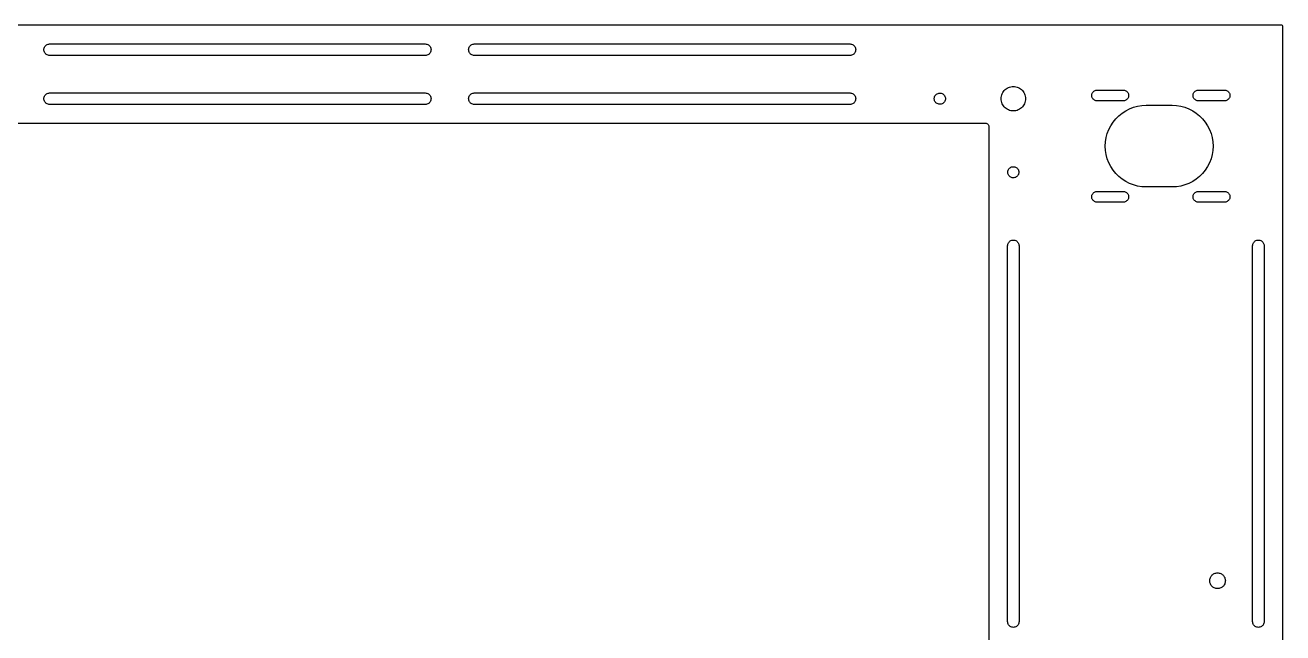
# Model space of a CAD drawing. Header units: metres. Extents: x -320 to 320, y -238 to 252.
# Drawn here: x -65 to 320, y 66.6 to 252.5 of the extents above; entities that cross this region are included whole.
import ezdxf

# ---------------------------------------------------------------- set-up
doc = ezdxf.new("R2010")
doc.units = ezdxf.units.M

msp = doc.modelspace()

# ---------------------------------------------------------------- linework, layer by layer
for p, q in [((319.5, 252.5), (-319.5, 252.5)), ((319.691, 252.462), (319.5, 252.5)), ((319.854, 252.354), (319.691, 252.462)), ((319.962, 252.191), (319.854, 252.354)), ((320, 252), (319.962, 252.191)), ((320, -237), (320, 252)), ((-58.646, 246.323), (-58.4461, 246.472)), ((-58.4461, 246.472), (-58.227, 246.592)), ((-58.227, 246.592), (-57.993, 246.679)), ((-57.993, 246.679), (-57.749, 246.732)), ((-57.749, 246.732), (-57.5, 246.75)), ((-57.5, 246.75), (57.5, 246.75)), ((57.5, 246.75), (57.749, 246.732)), ((57.749, 246.732), (57.993, 246.679)), ((57.993, 246.679), (58.227, 246.592)), ((58.227, 246.592), (58.4461, 246.472)), ((58.4461, 246.472), (58.646, 246.323)), ((71.354, 246.323), (71.5539, 246.472)), ((71.5539, 246.472), (71.773, 246.592)), ((71.773, 246.592), (72.007, 246.679)), ((72.007, 246.679), (72.2509, 246.732)), ((72.2509, 246.732), (72.5, 246.75)), ((72.5, 246.75), (187.5, 246.75)), ((187.5, 246.75), (187.749, 246.732)), ((187.749, 246.732), (187.993, 246.679)), ((187.993, 246.679), (188.227, 246.592)), ((188.227, 246.592), (188.446, 246.472)), ((188.446, 246.472), (188.646, 246.323)), ((-59.25, 245), (-59.2322, 245.249)), ((-59.2322, 244.751), (-59.25, 245)), ((-59.2322, 245.249), (-59.1791, 245.493)), ((-59.1791, 244.507), (-59.2322, 244.751)), ((-59.1791, 245.493), (-59.0918, 245.727)), ((-59.0918, 244.273), (-59.1791, 244.507)), ((-59.0918, 245.727), (-58.9722, 245.946)), ((-58.9722, 244.054), (-59.0918, 244.273)), ((-58.9722, 245.946), (-58.8226, 246.146)), ((-58.8226, 243.854), (-58.9722, 244.054)), ((-58.8226, 246.146), (-58.646, 246.323)), ((-58.646, 243.677), (-58.8226, 243.854)), ((-58.4461, 243.528), (-58.646, 243.677)), ((-58.227, 243.408), (-58.4461, 243.528)), ((-57.993, 243.321), (-58.227, 243.408)), ((-57.749, 243.268), (-57.993, 243.321)), ((-57.5, 243.25), (-57.749, 243.268)), ((57.5, 243.25), (-57.5, 243.25)), ((57.749, 243.268), (57.5, 243.25)), ((57.993, 243.321), (57.749, 243.268)), ((58.227, 243.408), (57.993, 243.321)), ((58.4461, 243.528), (58.227, 243.408)), ((58.646, 243.677), (58.4461, 243.528)), ((58.646, 246.323), (58.8226, 246.146)), ((58.8226, 243.854), (58.646, 243.677)), ((58.8226, 246.146), (58.9722, 245.946)), ((58.9722, 244.054), (58.8226, 243.854)), ((58.9722, 245.946), (59.0918, 245.727)), ((59.0918, 244.273), (58.9722, 244.054)), ((59.0918, 245.727), (59.1791, 245.493)), ((59.1791, 244.507), (59.0918, 244.273)), ((59.1791, 245.493), (59.2322, 245.249)), ((59.2322, 244.751), (59.1791, 244.507)), ((59.2322, 245.249), (59.25, 245)), ((59.25, 245), (59.2322, 244.751)), ((70.75, 245), (70.7678, 245.249)), ((70.7678, 244.751), (70.75, 245)), ((70.7678, 245.249), (70.8209, 245.493)), ((70.8209, 244.507), (70.7678, 244.751)), ((70.8209, 245.493), (70.9081, 245.727)), ((70.9081, 244.273), (70.8209, 244.507)), ((70.9081, 245.727), (71.0278, 245.946)), ((71.0278, 244.054), (70.9081, 244.273)), ((71.0278, 245.946), (71.1774, 246.146)), ((71.1774, 243.854), (71.0278, 244.054)), ((71.1774, 246.146), (71.354, 246.323)), ((71.354, 243.677), (71.1774, 243.854)), ((71.5539, 243.528), (71.354, 243.677)), ((71.773, 243.408), (71.5539, 243.528)), ((72.007, 243.321), (71.773, 243.408)), ((72.2509, 243.268), (72.007, 243.321)), ((72.5, 243.25), (72.2509, 243.268)), ((187.5, 243.25), (72.5, 243.25)), ((187.749, 243.268), (187.5, 243.25)), ((187.993, 243.321), (187.749, 243.268)), ((188.227, 243.408), (187.993, 243.321)), ((188.446, 243.528), (188.227, 243.408)), ((188.646, 243.677), (188.446, 243.528)), ((188.646, 246.323), (188.823, 246.146)), ((188.823, 243.854), (188.646, 243.677)), ((188.823, 246.146), (188.972, 245.946)), ((188.972, 244.054), (188.823, 243.854)), ((188.972, 245.946), (189.092, 245.727)), ((189.092, 244.273), (188.972, 244.054)), ((189.092, 245.727), (189.179, 245.493)), ((189.179, 244.507), (189.092, 244.273)), ((189.179, 245.493), (189.232, 245.249)), ((189.232, 244.751), (189.179, 244.507)), ((189.232, 245.249), (189.25, 245)), ((189.25, 245), (189.232, 244.751)), ((-58.9722, 230.946), (-58.8226, 231.146)), ((-58.8226, 231.146), (-58.646, 231.323)), ((-58.646, 231.323), (-58.4461, 231.472)), ((-58.4461, 231.472), (-58.227, 231.592)), ((-58.227, 231.592), (-57.993, 231.679)), ((-57.993, 231.679), (-57.749, 231.732)), ((-57.749, 231.732), (-57.5, 231.75)), ((-57.5, 231.75), (57.5, 231.75)), ((57.5, 231.75), (57.749, 231.732)), ((57.749, 231.732), (57.993, 231.679)), ((57.993, 231.679), (58.227, 231.592)), ((58.227, 231.592), (58.4461, 231.472)), ((58.4461, 231.472), (58.646, 231.323)), ((58.646, 231.323), (58.8226, 231.146)), ((58.8226, 231.146), (58.9722, 230.946)), ((71.0278, 230.946), (71.1774, 231.146)), ((71.1774, 231.146), (71.354, 231.323)), ((71.354, 231.323), (71.5539, 231.472)), ((71.5539, 231.472), (71.773, 231.592)), ((71.773, 231.592), (72.007, 231.679)), ((72.007, 231.679), (72.2509, 231.732)), ((72.2509, 231.732), (72.5, 231.75)), ((72.5, 231.75), (187.5, 231.75)), ((187.5, 231.75), (187.749, 231.732)), ((187.749, 231.732), (187.993, 231.679)), ((187.993, 231.679), (188.227, 231.592)), ((188.227, 231.592), (188.446, 231.472)), ((188.446, 231.472), (188.646, 231.323)), ((188.646, 231.323), (188.823, 231.146)), ((188.823, 231.146), (188.972, 230.946)), ((213.518, 230.832), (213.654, 231.039)), ((213.654, 231.039), (213.82, 231.224)), ((213.82, 231.224), (214.011, 231.383)), ((214.011, 231.383), (214.223, 231.512)), ((214.223, 231.512), (214.451, 231.609)), ((214.451, 231.609), (214.691, 231.672)), ((214.691, 231.672), (214.938, 231.699)), ((214.938, 231.699), (215.186, 231.69)), ((215.186, 231.69), (215.43, 231.645)), ((215.43, 231.645), (215.665, 231.565)), ((215.665, 231.565), (215.886, 231.451)), ((215.886, 231.451), (216.087, 231.307)), ((216.087, 231.307), (216.266, 231.134)), ((216.266, 231.134), (216.418, 230.938)), ((233.832, 230.78), (233.934, 231.159)), ((233.934, 231.159), (234.074, 231.525)), ((234.074, 231.525), (234.252, 231.875)), ((234.252, 231.875), (234.466, 232.204)), ((234.466, 232.204), (234.713, 232.509)), ((234.713, 232.509), (234.991, 232.787)), ((234.991, 232.787), (235.296, 233.034)), ((235.296, 233.034), (235.625, 233.248)), ((235.625, 233.248), (235.975, 233.426)), ((235.975, 233.426), (236.341, 233.566)), ((236.341, 233.566), (236.72, 233.668)), ((236.72, 233.668), (237.108, 233.729)), ((237.108, 233.729), (237.5, 233.75)), ((237.5, 233.75), (237.892, 233.729)), ((237.892, 233.729), (238.28, 233.668)), ((238.28, 233.668), (238.659, 233.566)), ((238.659, 233.566), (239.025, 233.426)), ((239.025, 233.426), (239.375, 233.248)), ((239.375, 233.248), (239.704, 233.034)), ((239.704, 233.034), (240.009, 232.787)), ((240.009, 232.787), (240.287, 232.509)), ((240.287, 232.509), (240.534, 232.204)), ((240.534, 232.204), (240.748, 231.875)), ((240.748, 231.875), (240.926, 231.525)), ((240.926, 231.525), (241.066, 231.159)), ((241.066, 231.159), (241.168, 230.78)), ((261.5, 231), (261.518, 231.246)), ((261.518, 230.754), (261.5, 231)), ((261.518, 231.246), (261.573, 231.486)), ((261.573, 231.486), (261.663, 231.716)), ((261.663, 231.716), (261.787, 231.929)), ((261.787, 231.929), (261.94, 232.122)), ((261.94, 232.122), (262.121, 232.29)), ((262.121, 232.29), (262.325, 232.429)), ((262.325, 232.429), (262.547, 232.536)), ((262.547, 232.536), (262.783, 232.609)), ((262.783, 232.609), (263.027, 232.645)), ((263.027, 232.645), (271.273, 232.645)), ((271.273, 232.645), (271.517, 232.609)), ((271.517, 232.609), (271.753, 232.536)), ((271.753, 232.536), (271.975, 232.429)), ((271.975, 232.429), (272.179, 232.29)), ((272.179, 232.29), (272.36, 232.122)), ((272.36, 232.122), (272.513, 231.929)), ((272.513, 231.929), (272.637, 231.716)), ((272.637, 231.716), (272.727, 231.486)), ((272.727, 231.486), (272.782, 231.246)), ((272.782, 231.246), (272.8, 231)), ((272.8, 231), (272.782, 230.754)), ((292.5, 231), (292.518, 231.246)), ((292.518, 230.754), (292.5, 231)), ((292.518, 231.246), (292.573, 231.486)), ((292.573, 231.486), (292.663, 231.716)), ((292.663, 231.716), (292.787, 231.929)), ((292.787, 231.929), (292.94, 232.122)), ((292.94, 232.122), (293.121, 232.29)), ((293.121, 232.29), (293.325, 232.429)), ((293.325, 232.429), (293.547, 232.536)), ((293.547, 232.536), (293.783, 232.609)), ((293.783, 232.609), (294.027, 232.645)), ((294.027, 232.645), (302.273, 232.645)), ((302.273, 232.645), (302.517, 232.609)), ((302.517, 232.609), (302.753, 232.536)), ((302.753, 232.536), (302.975, 232.429)), ((302.975, 232.429), (303.179, 232.29)), ((303.179, 232.29), (303.36, 232.122)), ((303.36, 232.122), (303.513, 231.929)), ((303.513, 231.929), (303.637, 231.716)), ((303.637, 231.716), (303.727, 231.486)), ((303.727, 231.486), (303.782, 231.246)), ((303.782, 231.246), (303.8, 231)), ((303.8, 231), (303.782, 230.754)), ((-59.25, 230), (-59.2322, 230.249)), ((-59.2322, 229.751), (-59.25, 230)), ((-59.2322, 230.249), (-59.1791, 230.493)), ((-59.1791, 229.507), (-59.2322, 229.751)), ((-59.1791, 230.493), (-59.0918, 230.727)), ((-59.0918, 229.273), (-59.1791, 229.507)), ((-59.0918, 230.727), (-58.9722, 230.946)), ((-58.9722, 229.054), (-59.0918, 229.273)), ((-58.8226, 228.854), (-58.9722, 229.054)), ((-58.646, 228.677), (-58.8226, 228.854)), ((-58.4461, 228.528), (-58.646, 228.677)), ((-58.227, 228.408), (-58.4461, 228.528)), ((-57.993, 228.321), (-58.227, 228.408)), ((-57.749, 228.268), (-57.993, 228.321)), ((-57.5, 228.25), (-57.749, 228.268)), ((57.5, 228.25), (-57.5, 228.25)), ((57.749, 228.268), (57.5, 228.25)), ((57.993, 228.321), (57.749, 228.268)), ((58.227, 228.408), (57.993, 228.321)), ((58.4461, 228.528), (58.227, 228.408)), ((58.646, 228.677), (58.4461, 228.528)), ((58.8226, 228.854), (58.646, 228.677)), ((58.9722, 229.054), (58.8226, 228.854)), ((58.9722, 230.946), (59.0918, 230.727)), ((59.0918, 229.273), (58.9722, 229.054)), ((59.0918, 230.727), (59.1791, 230.493)), ((59.1791, 229.507), (59.0918, 229.273)), ((59.1791, 230.493), (59.2322, 230.249)), ((59.2322, 229.751), (59.1791, 229.507)), ((59.2322, 230.249), (59.25, 230)), ((59.25, 230), (59.2322, 229.751)), ((70.75, 230), (70.7678, 230.249)), ((70.7678, 229.751), (70.75, 230)), ((70.7678, 230.249), (70.8209, 230.493)), ((70.8209, 229.507), (70.7678, 229.751)), ((70.8209, 230.493), (70.9081, 230.727)), ((70.9081, 229.273), (70.8209, 229.507)), ((70.9081, 230.727), (71.0278, 230.946)), ((71.0278, 229.054), (70.9081, 229.273)), ((71.1774, 228.854), (71.0278, 229.054)), ((71.354, 228.677), (71.1774, 228.854)), ((71.5539, 228.528), (71.354, 228.677)), ((71.773, 228.408), (71.5539, 228.528)), ((72.007, 228.321), (71.773, 228.408)), ((72.2509, 228.268), (72.007, 228.321)), ((72.5, 228.25), (72.2509, 228.268)), ((187.5, 228.25), (72.5, 228.25)), ((187.749, 228.268), (187.5, 228.25)), ((187.993, 228.321), (187.749, 228.268)), ((188.227, 228.408), (187.993, 228.321)), ((188.446, 228.528), (188.227, 228.408)), ((188.646, 228.677), (188.446, 228.528)), ((188.823, 228.854), (188.646, 228.677)), ((188.972, 229.054), (188.823, 228.854)), ((188.972, 230.946), (189.092, 230.727)), ((189.092, 229.273), (188.972, 229.054)), ((189.092, 230.727), (189.179, 230.493)), ((189.179, 229.507), (189.092, 229.273)), ((189.179, 230.493), (189.232, 230.249)), ((189.232, 229.751), (189.179, 229.507)), ((189.232, 230.249), (189.25, 230)), ((189.25, 230), (189.232, 229.751)), ((213.305, 230.124), (213.341, 230.37)), ((213.305, 229.876), (213.305, 230.124)), ((213.341, 229.63), (213.305, 229.876)), ((213.341, 230.37), (213.412, 230.607)), ((213.412, 229.393), (213.341, 229.63)), ((213.412, 230.607), (213.518, 230.832)), ((213.518, 229.168), (213.412, 229.393)), ((213.654, 228.961), (213.518, 229.168)), ((213.82, 228.776), (213.654, 228.961)), ((214.011, 228.617), (213.82, 228.776)), ((214.223, 228.488), (214.011, 228.617)), ((214.451, 228.391), (214.223, 228.488)), ((214.691, 228.328), (214.451, 228.391)), ((214.938, 228.301), (214.691, 228.328)), ((215.186, 228.31), (214.938, 228.301)), ((215.43, 228.355), (215.186, 228.31)), ((215.665, 228.435), (215.43, 228.355)), ((215.886, 228.549), (215.665, 228.435)), ((216.087, 228.693), (215.886, 228.549)), ((216.266, 228.866), (216.087, 228.693)), ((216.418, 229.062), (216.266, 228.866)), ((216.418, 230.938), (216.539, 230.722)), ((216.539, 229.278), (216.418, 229.062)), ((216.539, 230.722), (216.628, 230.49)), ((216.628, 229.51), (216.539, 229.278)), ((216.628, 230.49), (216.682, 230.248)), ((216.682, 229.752), (216.628, 229.51)), ((216.682, 230.248), (216.7, 230)), ((216.7, 230), (216.682, 229.752)), ((233.75, 230), (233.771, 230.392)), ((233.771, 229.608), (233.75, 230)), ((233.771, 230.392), (233.832, 230.78)), ((233.832, 229.22), (233.771, 229.608)), ((233.934, 228.841), (233.832, 229.22)), ((234.074, 228.475), (233.934, 228.841)), ((234.252, 228.125), (234.074, 228.475)), ((234.466, 227.796), (234.252, 228.125)), ((234.713, 227.491), (234.466, 227.796)), ((234.991, 227.213), (234.713, 227.491)), ((235.296, 226.966), (234.991, 227.213)), ((240.009, 227.213), (239.704, 226.966)), ((240.287, 227.491), (240.009, 227.213)), ((240.534, 227.796), (240.287, 227.491)), ((240.748, 228.125), (240.534, 227.796)), ((240.926, 228.475), (240.748, 228.125)), ((241.066, 228.841), (240.926, 228.475)), ((241.168, 229.22), (241.066, 228.841)), ((241.168, 230.78), (241.229, 230.392)), ((241.229, 229.608), (241.168, 229.22)), ((241.229, 230.392), (241.25, 230)), ((241.25, 230), (241.229, 229.608)), ((261.573, 230.514), (261.518, 230.754)), ((261.663, 230.284), (261.573, 230.514)), ((261.787, 230.071), (261.663, 230.284)), ((261.94, 229.878), (261.787, 230.071)), ((262.121, 229.71), (261.94, 229.878)), ((262.325, 229.571), (262.121, 229.71)), ((262.547, 229.464), (262.325, 229.571)), ((262.783, 229.391), (262.547, 229.464)), ((263.027, 229.355), (262.783, 229.391)), ((271.273, 229.355), (263.027, 229.355)), ((271.517, 229.391), (271.273, 229.355)), ((271.753, 229.464), (271.517, 229.391)), ((271.975, 229.571), (271.753, 229.464)), ((272.179, 229.71), (271.975, 229.571)), ((272.36, 229.878), (272.179, 229.71)), ((272.513, 230.071), (272.36, 229.878)), ((272.637, 230.284), (272.513, 230.071)), ((272.727, 230.514), (272.637, 230.284)), ((272.782, 230.754), (272.727, 230.514)), ((273.066, 226.919), (274.287, 227.388)), ((274.287, 227.388), (275.551, 227.727)), ((275.551, 227.727), (276.843, 227.932)), ((276.843, 227.932), (278.15, 228)), ((278.15, 228), (286.15, 228)), ((286.15, 228), (287.457, 227.932)), ((287.457, 227.932), (288.749, 227.727)), ((288.749, 227.727), (290.013, 227.388)), ((290.013, 227.388), (291.234, 226.919)), ((292.573, 230.514), (292.518, 230.754)), ((292.663, 230.284), (292.573, 230.514)), ((292.787, 230.071), (292.663, 230.284)), ((292.94, 229.878), (292.787, 230.071)), ((293.121, 229.71), (292.94, 229.878)), ((293.325, 229.571), (293.121, 229.71)), ((293.547, 229.464), (293.325, 229.571)), ((293.783, 229.391), (293.547, 229.464)), ((294.027, 229.355), (293.783, 229.391)), ((302.273, 229.355), (294.027, 229.355)), ((302.517, 229.391), (302.273, 229.355)), ((302.753, 229.464), (302.517, 229.391)), ((302.975, 229.571), (302.753, 229.464)), ((303.179, 229.71), (302.975, 229.571)), ((303.36, 229.878), (303.179, 229.71)), ((303.513, 230.071), (303.36, 229.878)), ((303.637, 230.284), (303.513, 230.071)), ((303.727, 230.514), (303.637, 230.284)), ((303.782, 230.754), (303.727, 230.514)), ((235.625, 226.752), (235.296, 226.966)), ((235.975, 226.574), (235.625, 226.752)), ((236.341, 226.434), (235.975, 226.574)), ((236.72, 226.332), (236.341, 226.434)), ((237.108, 226.271), (236.72, 226.332)), ((237.5, 226.25), (237.108, 226.271)), ((237.892, 226.271), (237.5, 226.25)), ((238.28, 226.332), (237.892, 226.271)), ((238.659, 226.434), (238.28, 226.332)), ((239.025, 226.574), (238.659, 226.434)), ((239.375, 226.752), (239.025, 226.574)), ((239.704, 226.966), (239.375, 226.752)), ((268.037, 222.847), (268.861, 223.864)), ((268.861, 223.864), (269.786, 224.789)), ((269.786, 224.789), (270.803, 225.613)), ((270.803, 225.613), (271.9, 226.325)), ((271.9, 226.325), (273.066, 226.919)), ((291.234, 226.919), (292.4, 226.325)), ((292.4, 226.325), (293.497, 225.613)), ((293.497, 225.613), (294.514, 224.789)), ((294.514, 224.789), (295.439, 223.864)), ((295.439, 223.864), (296.263, 222.847)), ((-229, 222.5), (229, 222.5)), ((229, 222.5), (229.223, 222.475)), ((229.223, 222.475), (229.434, 222.401)), ((229.434, 222.401), (229.623, 222.282)), ((229.623, 222.282), (229.782, 222.123)), ((229.782, 222.123), (229.901, 221.934)), ((229.901, 221.934), (229.975, 221.723)), ((229.975, 221.723), (230, 221.5)), ((230, 221.5), (230, -221.5)), ((266.262, 219.363), (266.731, 220.584)), ((266.731, 220.584), (267.325, 221.75)), ((267.325, 221.75), (268.037, 222.847)), ((296.263, 222.847), (296.975, 221.75)), ((296.975, 221.75), (297.569, 220.584)), ((297.569, 220.584), (298.038, 219.363)), ((265.65, 215.5), (265.718, 216.807)), ((265.718, 216.807), (265.923, 218.099)), ((265.923, 218.099), (266.262, 219.363)), ((298.038, 219.363), (298.377, 218.099)), ((298.377, 218.099), (298.582, 216.807)), ((298.582, 216.807), (298.65, 215.5)), ((265.718, 214.193), (265.65, 215.5)), ((265.923, 212.901), (265.718, 214.193)), ((266.262, 211.637), (265.923, 212.901)), ((298.377, 212.901), (298.038, 211.637)), ((298.582, 214.193), (298.377, 212.901)), ((298.65, 215.5), (298.582, 214.193)), ((235.841, 207.87), (235.912, 208.107)), ((235.912, 208.107), (236.018, 208.332)), ((236.018, 208.332), (236.154, 208.539)), ((236.154, 208.539), (236.32, 208.724)), ((236.32, 208.724), (236.511, 208.883)), ((236.511, 208.883), (236.723, 209.012)), ((236.723, 209.012), (236.951, 209.109)), ((236.951, 209.109), (237.191, 209.172)), ((237.191, 209.172), (237.438, 209.199)), ((237.438, 209.199), (237.686, 209.19)), ((237.686, 209.19), (237.93, 209.145)), ((237.93, 209.145), (238.165, 209.065)), ((238.165, 209.065), (238.386, 208.951)), ((238.386, 208.951), (238.587, 208.807)), ((238.587, 208.807), (238.766, 208.634)), ((238.766, 208.634), (238.918, 208.438)), ((238.918, 208.438), (239.039, 208.222)), ((239.039, 208.222), (239.128, 207.99)), ((239.128, 207.99), (239.182, 207.748)), ((266.731, 210.416), (266.262, 211.637)), ((267.325, 209.25), (266.731, 210.416)), ((268.037, 208.153), (267.325, 209.25)), ((268.861, 207.136), (268.037, 208.153)), ((296.263, 208.153), (295.439, 207.136)), ((296.975, 209.25), (296.263, 208.153)), ((297.569, 210.416), (296.975, 209.25)), ((298.038, 211.637), (297.569, 210.416)), ((235.805, 207.624), (235.841, 207.87)), ((235.805, 207.376), (235.805, 207.624)), ((235.841, 207.13), (235.805, 207.376)), ((235.912, 206.893), (235.841, 207.13)), ((236.018, 206.668), (235.912, 206.893)), ((236.154, 206.461), (236.018, 206.668)), ((236.32, 206.276), (236.154, 206.461)), ((236.511, 206.117), (236.32, 206.276)), ((236.723, 205.988), (236.511, 206.117)), ((236.951, 205.891), (236.723, 205.988)), ((237.191, 205.828), (236.951, 205.891)), ((237.438, 205.801), (237.191, 205.828)), ((237.686, 205.81), (237.438, 205.801)), ((237.93, 205.855), (237.686, 205.81)), ((238.165, 205.935), (237.93, 205.855)), ((238.386, 206.049), (238.165, 205.935)), ((238.587, 206.193), (238.386, 206.049)), ((238.766, 206.366), (238.587, 206.193)), ((238.918, 206.562), (238.766, 206.366)), ((239.039, 206.778), (238.918, 206.562)), ((239.128, 207.01), (239.039, 206.778)), ((239.182, 207.252), (239.128, 207.01)), ((239.182, 207.748), (239.2, 207.5)), ((239.2, 207.5), (239.182, 207.252)), ((269.786, 206.211), (268.861, 207.136)), ((270.803, 205.387), (269.786, 206.211)), ((271.9, 204.675), (270.803, 205.387)), ((273.066, 204.081), (271.9, 204.675)), ((274.287, 203.612), (273.066, 204.081)), ((291.234, 204.081), (290.013, 203.612)), ((292.4, 204.675), (291.234, 204.081)), ((293.497, 205.387), (292.4, 204.675)), ((294.514, 206.211), (293.497, 205.387)), ((295.439, 207.136), (294.514, 206.211)), ((261.5, 200), (261.518, 200.246)), ((261.518, 200.246), (261.573, 200.486)), ((261.573, 200.486), (261.663, 200.716)), ((261.663, 200.716), (261.787, 200.929)), ((261.787, 200.929), (261.94, 201.122)), ((261.94, 201.122), (262.121, 201.29)), ((262.121, 201.29), (262.325, 201.429)), ((262.325, 201.429), (262.547, 201.536)), ((262.547, 201.536), (262.783, 201.609)), ((262.783, 201.609), (263.027, 201.645)), ((263.027, 201.645), (271.273, 201.645)), ((271.273, 201.645), (271.517, 201.609)), ((271.517, 201.609), (271.753, 201.536)), ((271.753, 201.536), (271.975, 201.429)), ((271.975, 201.429), (272.179, 201.29)), ((272.179, 201.29), (272.36, 201.122)), ((272.36, 201.122), (272.513, 200.929)), ((272.513, 200.929), (272.637, 200.716)), ((272.637, 200.716), (272.727, 200.486)), ((272.727, 200.486), (272.782, 200.246)), ((272.782, 200.246), (272.8, 200)), ((275.551, 203.273), (274.287, 203.612)), ((276.843, 203.068), (275.551, 203.273)), ((278.15, 203), (276.843, 203.068)), ((286.15, 203), (278.15, 203)), ((287.457, 203.068), (286.15, 203)), ((288.749, 203.273), (287.457, 203.068)), ((290.013, 203.612), (288.749, 203.273)), ((292.5, 200), (292.518, 200.246)), ((292.518, 200.246), (292.573, 200.486)), ((292.573, 200.486), (292.663, 200.716)), ((292.663, 200.716), (292.787, 200.929)), ((292.787, 200.929), (292.94, 201.122)), ((292.94, 201.122), (293.121, 201.29)), ((293.121, 201.29), (293.325, 201.429)), ((293.325, 201.429), (293.547, 201.536)), ((293.547, 201.536), (293.783, 201.609)), ((293.783, 201.609), (294.027, 201.645)), ((294.027, 201.645), (302.273, 201.645)), ((302.273, 201.645), (302.517, 201.609)), ((302.517, 201.609), (302.753, 201.536)), ((302.753, 201.536), (302.975, 201.429)), ((302.975, 201.429), (303.179, 201.29)), ((303.179, 201.29), (303.36, 201.122)), ((303.36, 201.122), (303.513, 200.929)), ((303.513, 200.929), (303.637, 200.716)), ((303.637, 200.716), (303.727, 200.486)), ((303.727, 200.486), (303.782, 200.246)), ((303.782, 200.246), (303.8, 200)), ((261.518, 199.754), (261.5, 200)), ((261.573, 199.514), (261.518, 199.754)), ((261.663, 199.284), (261.573, 199.514)), ((261.787, 199.071), (261.663, 199.284)), ((261.94, 198.878), (261.787, 199.071)), ((262.121, 198.71), (261.94, 198.878)), ((262.325, 198.571), (262.121, 198.71)), ((262.547, 198.464), (262.325, 198.571)), ((262.783, 198.391), (262.547, 198.464)), ((263.027, 198.355), (262.783, 198.391)), ((271.273, 198.355), (263.027, 198.355)), ((271.517, 198.391), (271.273, 198.355)), ((271.753, 198.464), (271.517, 198.391)), ((271.975, 198.571), (271.753, 198.464)), ((272.179, 198.71), (271.975, 198.571)), ((272.36, 198.878), (272.179, 198.71)), ((272.513, 199.071), (272.36, 198.878)), ((272.637, 199.284), (272.513, 199.071)), ((272.727, 199.514), (272.637, 199.284)), ((272.782, 199.754), (272.727, 199.514)), ((272.8, 200), (272.782, 199.754)), ((292.518, 199.754), (292.5, 200)), ((292.573, 199.514), (292.518, 199.754)), ((292.663, 199.284), (292.573, 199.514)), ((292.787, 199.071), (292.663, 199.284)), ((292.94, 198.878), (292.787, 199.071)), ((293.121, 198.71), (292.94, 198.878)), ((293.325, 198.571), (293.121, 198.71)), ((293.547, 198.464), (293.325, 198.571)), ((293.783, 198.391), (293.547, 198.464)), ((294.027, 198.355), (293.783, 198.391)), ((302.273, 198.355), (294.027, 198.355)), ((302.517, 198.391), (302.273, 198.355)), ((302.753, 198.464), (302.517, 198.391)), ((302.975, 198.571), (302.753, 198.464)), ((303.179, 198.71), (302.975, 198.571)), ((303.36, 198.878), (303.179, 198.71)), ((303.513, 199.071), (303.36, 198.878)), ((303.637, 199.284), (303.513, 199.071)), ((303.727, 199.514), (303.637, 199.284)), ((303.782, 199.754), (303.727, 199.514)), ((303.8, 200), (303.782, 199.754)), ((235.75, 185), (235.768, 185.249)), ((235.75, 70), (235.75, 185)), ((235.768, 185.249), (235.821, 185.493)), ((235.821, 185.493), (235.908, 185.727)), ((235.908, 185.727), (236.028, 185.946)), ((236.028, 185.946), (236.177, 186.146)), ((236.177, 186.146), (236.354, 186.323)), ((236.354, 186.323), (236.554, 186.472)), ((236.554, 186.472), (236.773, 186.592)), ((236.773, 186.592), (237.007, 186.679)), ((237.007, 186.679), (237.251, 186.732)), ((237.251, 186.732), (237.5, 186.75)), ((237.5, 186.75), (237.749, 186.732)), ((237.749, 186.732), (237.993, 186.679)), ((237.993, 186.679), (238.227, 186.592)), ((238.227, 186.592), (238.446, 186.472)), ((238.446, 186.472), (238.646, 186.323)), ((238.646, 186.323), (238.823, 186.146)), ((238.823, 186.146), (238.972, 185.946)), ((238.972, 185.946), (239.092, 185.727)), ((239.092, 185.727), (239.179, 185.493)), ((239.179, 185.493), (239.232, 185.249)), ((239.232, 185.249), (239.25, 185)), ((239.25, 185), (239.25, 70)), ((310.75, 185), (310.768, 185.249)), ((310.75, 70), (310.75, 185)), ((310.768, 185.249), (310.821, 185.493)), ((310.821, 185.493), (310.908, 185.727)), ((310.908, 185.727), (311.028, 185.946)), ((311.028, 185.946), (311.177, 186.146)), ((311.177, 186.146), (311.354, 186.323)), ((311.354, 186.323), (311.554, 186.472)), ((311.554, 186.472), (311.773, 186.592)), ((311.773, 186.592), (312.007, 186.679)), ((312.007, 186.679), (312.251, 186.732)), ((312.251, 186.732), (312.5, 186.75)), ((312.5, 186.75), (312.749, 186.732)), ((312.749, 186.732), (312.993, 186.679)), ((312.993, 186.679), (313.227, 186.592)), ((313.227, 186.592), (313.446, 186.472)), ((313.446, 186.472), (313.646, 186.323)), ((313.646, 186.323), (313.823, 186.146)), ((313.823, 186.146), (313.972, 185.946)), ((313.972, 185.946), (314.092, 185.727)), ((314.092, 185.727), (314.179, 185.493)), ((314.179, 185.493), (314.232, 185.249)), ((314.232, 185.249), (314.25, 185)), ((314.25, 185), (314.25, 70)), ((299.024, 84.6925), (299.258, 84.7825)), ((299.258, 84.7825), (299.501, 84.8475)), ((299.501, 84.8475), (299.749, 84.8869)), ((299.749, 84.8869), (300, 84.9)), ((300, 84.9), (300.251, 84.8869)), ((300.251, 84.8869), (300.499, 84.8475)), ((300.499, 84.8475), (300.742, 84.7825)), ((300.742, 84.7825), (300.976, 84.6925)), ((297.6, 82.5), (297.613, 82.7509)), ((297.613, 82.2491), (297.6, 82.5)), ((297.613, 82.7509), (297.652, 82.999)), ((297.652, 82.001), (297.613, 82.2491)), ((297.652, 82.999), (297.717, 83.2416)), ((297.717, 81.7584), (297.652, 82.001)), ((297.717, 83.2416), (297.807, 83.4762)), ((297.807, 81.5238), (297.717, 81.7584)), ((297.807, 83.4762), (297.922, 83.7)), ((297.922, 81.3), (297.807, 81.5238)), ((297.922, 83.7), (298.058, 83.9107)), ((298.058, 81.0893), (297.922, 81.3)), ((298.058, 83.9107), (298.216, 84.1059)), ((298.216, 80.8941), (298.058, 81.0893)), ((298.216, 84.1059), (298.394, 84.2835)), ((298.394, 80.7164), (298.216, 80.8941)), ((298.394, 84.2835), (298.589, 84.4416)), ((298.589, 84.4416), (298.8, 84.5785)), ((298.8, 84.5785), (299.024, 84.6925)), ((300.976, 84.6925), (301.2, 84.5785)), ((301.2, 84.5785), (301.411, 84.4416)), ((301.411, 84.4416), (301.606, 84.2835)), ((301.606, 84.2835), (301.784, 84.1059)), ((301.784, 80.8941), (301.606, 80.7164)), ((301.784, 84.1059), (301.942, 83.9107)), ((301.942, 81.0893), (301.784, 80.8941)), ((301.942, 83.9107), (302.078, 83.7)), ((302.078, 81.3), (301.942, 81.0893)), ((302.078, 83.7), (302.193, 83.4762)), ((302.193, 81.5238), (302.078, 81.3)), ((302.193, 83.4762), (302.283, 83.2416)), ((302.283, 81.7584), (302.193, 81.5238)), ((302.283, 83.2416), (302.348, 82.999)), ((302.348, 82.001), (302.283, 81.7584)), ((302.348, 82.999), (302.387, 82.7509)), ((302.387, 82.2491), (302.348, 82.001)), ((302.387, 82.7509), (302.4, 82.5)), ((302.4, 82.5), (302.387, 82.2491)), ((298.589, 80.5583), (298.394, 80.7164)), ((298.8, 80.4215), (298.589, 80.5583)), ((299.024, 80.3075), (298.8, 80.4215)), ((299.258, 80.2175), (299.024, 80.3075)), ((299.501, 80.1524), (299.258, 80.2175)), ((299.749, 80.1131), (299.501, 80.1524)), ((300, 80.1), (299.749, 80.1131)), ((300.251, 80.1131), (300, 80.1)), ((300.499, 80.1524), (300.251, 80.1131)), ((300.742, 80.2175), (300.499, 80.1524)), ((300.976, 80.3075), (300.742, 80.2175)), ((301.2, 80.4215), (300.976, 80.3075)), ((301.411, 80.5583), (301.2, 80.4215)), ((301.606, 80.7164), (301.411, 80.5583)), ((235.768, 69.7509), (235.75, 70)), ((235.821, 69.507), (235.768, 69.7509)), ((235.908, 69.273), (235.821, 69.507)), ((239.179, 69.507), (239.092, 69.273)), ((239.232, 69.7509), (239.179, 69.507)), ((239.25, 70), (239.232, 69.7509)), ((310.768, 69.7509), (310.75, 70)), ((310.821, 69.507), (310.768, 69.7509)), ((310.908, 69.273), (310.821, 69.507)), ((314.179, 69.507), (314.092, 69.273)), ((314.232, 69.7509), (314.179, 69.507)), ((314.25, 70), (314.232, 69.7509)), ((236.028, 69.0539), (235.908, 69.273)), ((236.177, 68.854), (236.028, 69.0539)), ((236.354, 68.6774), (236.177, 68.854)), ((236.554, 68.5278), (236.354, 68.6774)), ((236.773, 68.4081), (236.554, 68.5278)), ((237.007, 68.3209), (236.773, 68.4081)), ((237.251, 68.2678), (237.007, 68.3209)), ((237.5, 68.25), (237.251, 68.2678)), ((237.749, 68.2678), (237.5, 68.25)), ((237.993, 68.3209), (237.749, 68.2678)), ((238.227, 68.4081), (237.993, 68.3209)), ((238.446, 68.5278), (238.227, 68.4081)), ((238.646, 68.6774), (238.446, 68.5278)), ((238.823, 68.854), (238.646, 68.6774)), ((238.972, 69.0539), (238.823, 68.854)), ((239.092, 69.273), (238.972, 69.0539)), ((311.028, 69.0539), (310.908, 69.273)), ((311.177, 68.854), (311.028, 69.0539)), ((311.354, 68.6774), (311.177, 68.854)), ((311.554, 68.5278), (311.354, 68.6774)), ((311.773, 68.4081), (311.554, 68.5278)), ((312.007, 68.3209), (311.773, 68.4081)), ((312.251, 68.2678), (312.007, 68.3209)), ((312.5, 68.25), (312.251, 68.2678)), ((312.749, 68.2678), (312.5, 68.25)), ((312.993, 68.3209), (312.749, 68.2678)), ((313.227, 68.4081), (312.993, 68.3209)), ((313.446, 68.5278), (313.227, 68.4081)), ((313.646, 68.6774), (313.446, 68.5278)), ((313.823, 68.854), (313.646, 68.6774)), ((313.972, 69.0539), (313.823, 68.854)), ((314.092, 69.273), (313.972, 69.0539))]:
    msp.add_line(p, q)

doc.saveas('drawing.dxf')
